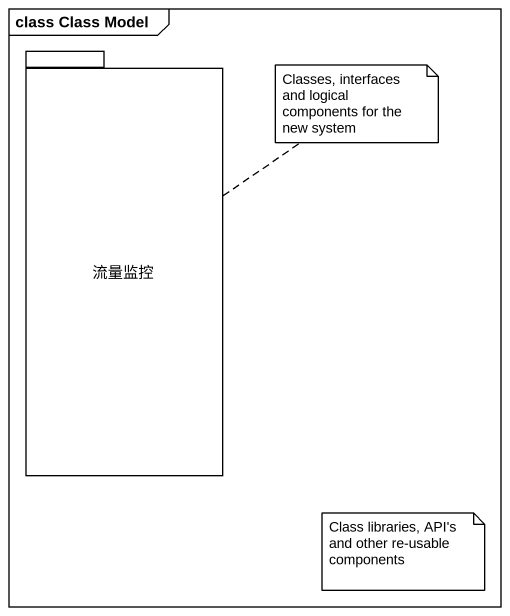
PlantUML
@startuml
mainframe class Class Model
package 流量监控 {
}
note top of 流量监控 : Classes, interfaces and logical components for the new system
note as N2
  Class libraries, API's and other re-usable components
end note
@enduml
